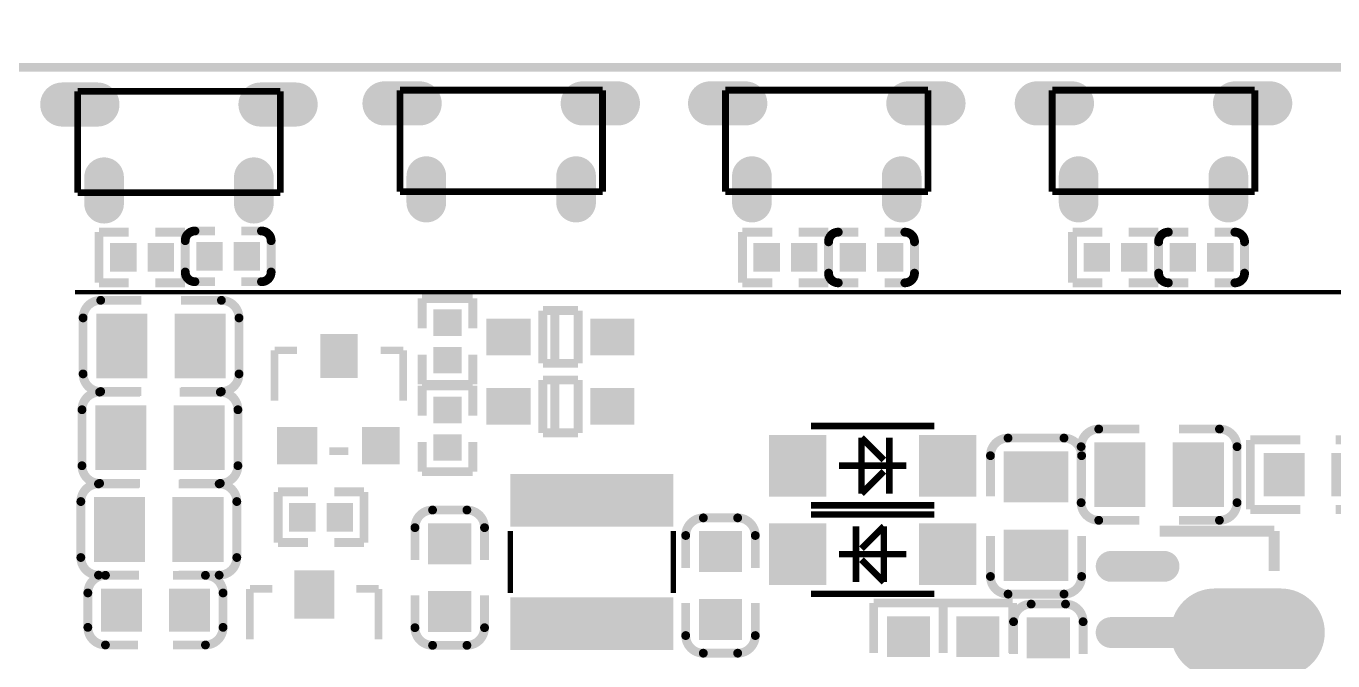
# Model space of a CAD drawing. Extents: x 1752 to 2872, y 74 to 1038.
# Drawn here: x 1942.2 to 2060.9, y 475.3 to 532.9 of the extents above; entities that cross this region are included whole.
import ezdxf

# ---------------------------------------------------------------- set-up
doc = ezdxf.new("R2010")
doc.units = 0
doc.header["$MEASUREMENT"] = 0
doc.layers.get('DEFPOINTS').update_dxf_attribs({"linetype": 'CONTINUOUS'})
for name, color, linetype in [('BOTTOMOVERLAY', 54, 'CONTINUOUS'), ('BOTTOMPASTE', 16, 'CONTINUOUS'), ('KeepOutLayer', 6, 'CONTINUOUS')]:
    doc.layers.add(name, color=color, linetype=linetype)
doc.layers.add('тонкая', color=7, linetype='CONTINUOUS', lineweight=20)
doc.styles.add('ЕСКД', font='eskd15.shx', dxfattribs={"width": 0.8})
doc.dimstyles.new('ЕСКД', dxfattribs={"dimtxt": 3.5, "dimasz": 3, "dimexe": 2, "dimexo": 0, "dimgap": 1, "dimtad": 1, "dimtoh": 1, "dimtxsty": 'ЕСКД', "dimcen": 0, "dimazin": 2, "dimtfac": 1, "dimtmove": 0, "dimatfit": 3, "dimfxl": 1, "dimarcsym": 0})

# ---------------------------------------------------------------- blocks, each defined once
blk = doc.blocks.new('*D155')
at = {"layer": 'DEFPOINTS', "color": 0, "transparency": 16777216}
for p in [(2297.25, 560.92), (1841.07, 523.94), (2297.25, 524.43)]:
    blk.add_point(p, dxfattribs=at)
at = {"layer": 'тонкая', "color": 0, "lineweight": -2, "transparency": 16777216}
for p, q in [((1841.07, 523.94), (1841.07, 562.92)), ((2297.25, 524.43), (2297.25, 562.92)), ((1844.07, 560.92), (2294.25, 560.92))]:
    blk.add_line(p, q, dxfattribs=at)
at = {"layer": 'тонкая', "color": 0, "transparency": 16777216}
for points in [[(1844.07, 561.42), (1844.07, 560.42), (1841.07, 560.92)], [(2294.25, 561.42), (2294.25, 560.42), (2297.25, 560.92)]]:
    blk.add_solid(points, dxfattribs=at)
at = {"layer": 'тонкая', "color": 0, "lineweight": 9, "transparency": 16777216, "insert": (2061.53, 564.42), "char_height": 3.5, "width": 6.1333, "attachment_point": 5, "style": 'ЕСКД'}
blk.add_mtext('{\\H1.42857x;114*}', dxfattribs=at)

msp = doc.modelspace()

# ---------------------------------------------------------------- linework, layer by layer
at = {"layer": 'BOTTOMOVERLAY'}
for points, const_width in [([(1946.878, 517.833), (1946.878, 527.033)], 0.61), ([(1946.878, 527.033), (1965.278, 527.033)], 0.61), ([(1965.278, 517.833), (1965.278, 527.033)], 0.61), ([(1976.139, 517.933), (1976.139, 527.133)], 0.61), ([(1976.139, 527.133), (1994.539, 527.133)], 0.61), ([(1994.539, 517.933), (1994.539, 527.133)], 0.61), ([(2005.704, 517.934), (2005.704, 527.134)], 0.61), ([(2005.704, 527.134), (2024.104, 527.134)], 0.61), ([(2024.104, 517.934), (2024.104, 527.134)], 0.61), ([(2035.371, 517.934), (2035.371, 527.134)], 0.61), ([(2035.371, 527.134), (2053.771, 527.134)], 0.61), ([(2053.77, 517.934), (2053.771, 527.134)], 0.61), ([(1946.878, 517.833), (1965.278, 517.833)], 0.61), ([(1976.139, 517.933), (1994.539, 517.933)], 0.61), ([(2005.704, 517.934), (2024.104, 517.934)], 0.61), ([(2035.371, 517.934), (2053.77, 517.934)], 0.61), ([(1948.825, 509.652), (1948.825, 514.252)], 0.8), ([(1951.525, 514.252), (1948.825, 514.252)], 0.8), ([(1956.625, 514.252), (1953.925, 514.252)], 0.8), ([(1956.625, 509.652), (1956.625, 514.252)], 0.8), ([(1956.648, 510.634), (1956.648, 513.474)], 0.8), ([(1959.348, 514.354), (1957.548, 514.354)], 0.8), ([(1963.548, 514.354), (1961.748, 514.354)], 0.8), ([(1964.448, 510.634), (1964.448, 513.474)], 0.8), ([(2007.245, 509.652), (2007.245, 514.252)], 0.8), ([(2009.945, 514.252), (2007.245, 514.252)], 0.8), ([(2015.044, 514.252), (2012.345, 514.252)], 0.8), ([(2015.044, 509.652), (2015.044, 514.252)], 0.8), ([(2017.768, 514.252), (2015.968, 514.252)], 0.8), ([(2021.968, 514.252), (2020.168, 514.252)], 0.8), ([(2037.216, 509.652), (2037.216, 514.252)], 0.8), ([(2039.916, 514.252), (2037.216, 514.252)], 0.8), ([(2045.016, 514.252), (2042.316, 514.252)], 0.8), ([(2045.016, 509.652), (2045.016, 514.252)], 0.8), ([(2047.739, 514.252), (2045.939, 514.252)], 0.8), ([(2051.939, 514.252), (2050.139, 514.252)], 0.8), ([(2015.068, 510.532), (2015.068, 513.372)], 0.8), ([(2022.868, 510.532), (2022.868, 513.372)], 0.8), ([(2045.039, 510.532), (2045.039, 513.372)], 0.8), ([(2052.839, 510.532), (2052.839, 513.372)], 0.8), ([(1951.525, 509.652), (1948.825, 509.652)], 0.8), ([(1956.625, 509.652), (1953.925, 509.652)], 0.8), ([(1959.348, 509.754), (1957.548, 509.754)], 0.8), ([(1963.548, 509.754), (1961.748, 509.754)], 0.8), ([(2009.945, 509.652), (2007.245, 509.652)], 0.8), ([(2015.044, 509.652), (2012.345, 509.652)], 0.8), ([(2017.768, 509.652), (2015.968, 509.652)], 0.8), ([(2021.968, 509.652), (2020.168, 509.652)], 0.8), ([(2039.916, 509.652), (2037.216, 509.652)], 0.8), ([(2045.016, 509.652), (2042.316, 509.652)], 0.8), ([(2047.739, 509.652), (2045.939, 509.652)], 0.8), ([(2051.939, 509.652), (2050.139, 509.652)], 0.8), ([(2087.75, 508.802), (1946.629, 508.802)], 0.4), ([(1952.652, 508.066), (1948.972, 508.066)], 0.8), ([(1959.932, 508.066), (1956.252, 508.066)], 0.8), ([(1982.762, 508.232), (1978.162, 508.232)], 0.8), ([(1978.162, 505.532), (1978.162, 508.232)], 0.8), ([(1982.762, 505.532), (1982.762, 508.232)], 0.8), ([(1947.372, 501.386), (1947.372, 506.466)], 0.8), ([(1961.532, 501.386), (1961.532, 506.466)], 0.8), ([(1989.123, 507.138), (1992.323, 507.138)], 0.8), ([(1989.123, 502.338), (1989.123, 507.138)], 0.8), ([(1990.203, 502.338), (1990.203, 507.138)], 0.8), ([(1992.323, 502.338), (1992.323, 507.138)], 0.8), ([(1964.755, 498.947), (1964.755, 503.519)], 0.68), ([(1966.787, 503.519), (1964.755, 503.519)], 0.68), ([(1976.439, 503.519), (1974.407, 503.519)], 0.68), ([(1976.439, 498.947), (1976.439, 503.519)], 0.68), ([(1978.162, 500.432), (1978.162, 503.132)], 0.8), ([(1982.762, 500.432), (1982.762, 503.132)], 0.8), ([(1992.323, 502.338), (1989.123, 502.338)], 0.8), ([(1982.762, 500.432), (1978.162, 500.432)], 0.8), ([(1989.123, 496.039), (1989.123, 500.839)], 0.8), ([(1989.123, 500.839), (1992.323, 500.839)], 0.8), ([(1990.203, 496.039), (1990.203, 500.839)], 0.8), ([(1992.323, 496.039), (1992.323, 500.839)], 0.8), ([(1952.551, 499.735), (1948.871, 499.735)], 0.8), ([(1952.652, 499.786), (1948.972, 499.786)], 0.8), ([(1959.831, 499.735), (1956.151, 499.735)], 0.8), ([(1959.932, 499.786), (1956.252, 499.786)], 0.8), ([(1982.762, 500.307), (1978.162, 500.307)], 0.8), ([(1978.162, 497.607), (1978.162, 500.307)], 0.8), ([(1982.762, 497.607), (1982.762, 500.307)], 0.8), ([(1947.271, 493.055), (1947.271, 498.135)], 0.8), ([(1961.431, 493.055), (1961.431, 498.135)], 0.8), ([(1992.323, 496.039), (1989.123, 496.039)], 0.8), ([(2024.669, 496.655), (2013.469, 496.655)], 0.6), ([(2043.279, 496.382), (2039.599, 496.382)], 0.8), ([(2050.559, 496.382), (2046.879, 496.382)], 0.8), ([(1978.162, 492.507), (1978.162, 495.207)], 0.8), ([(1982.762, 492.507), (1982.762, 495.207)], 0.8), ([(2020.085, 493.563), (2018.053, 495.595)], 0.6), ([(2018.053, 494.071), (2018.053, 495.595)], 0.6), ([(2020.593, 490.515), (2020.593, 495.595)], 0.6), ([(2036.443, 495.563), (2031.363, 495.563)], 0.8), ([(2037.999, 489.702), (2037.999, 494.782)], 0.8), ([(2052.159, 489.702), (2052.159, 494.782)], 0.8), ([(2053.366, 489.082), (2053.366, 495.402)], 0.8), ([(2057.906, 495.402), (2053.366, 495.402)], 0.8), ([(2065.646, 495.402), (2061.106, 495.402)], 0.8), ([(1971.46, 494.375), (1969.733, 494.375)], 0.68), ([(2018.053, 490.515), (2018.053, 494.071)], 0.6), ([(2029.763, 490.283), (2029.763, 493.963)], 0.8), ([(2038.043, 490.283), (2038.043, 493.963)], 0.8), ([(1982.762, 492.507), (1978.162, 492.507)], 0.8), ([(2022.117, 493.055), (2016.021, 493.055)], 0.6), ([(2018.053, 490.515), (2020.085, 492.547)], 0.6), ([(1952.449, 491.403), (1948.769, 491.403)], 0.8), ([(1952.551, 491.455), (1948.871, 491.455)], 0.8), ([(1959.729, 491.403), (1956.049, 491.403)], 0.8), ([(1959.831, 491.455), (1956.151, 491.455)], 0.8), ([(1947.169, 484.723), (1947.169, 489.803)], 0.8), ([(1961.329, 484.723), (1961.329, 489.803)], 0.8), ([(1965.081, 486.081), (1965.081, 490.681)], 0.8), ([(1967.781, 490.681), (1965.081, 490.681)], 0.8), ([(1972.881, 490.681), (1970.181, 490.681)], 0.8), ([(1972.881, 486.081), (1972.881, 490.681)], 0.8), ([(1982.225, 489.035), (1979.105, 489.035)], 0.8), ([(2024.669, 489.455), (2013.469, 489.455)], 0.6), ([(2024.669, 488.628), (2013.469, 488.628)], 0.6), ([(2057.906, 489.082), (2053.366, 489.082)], 0.8), ([(2065.646, 489.082), (2061.106, 489.082)], 0.8), ([(1977.505, 484.495), (1977.505, 487.435)], 0.8), ([(1983.825, 484.495), (1983.825, 487.435)], 0.8), ([(2006.812, 488.323), (2003.692, 488.323)], 0.8), ([(2017.545, 482.488), (2017.545, 487.568)], 0.6), ([(2018.053, 485.536), (2020.085, 487.568)], 0.6), ([(2020.085, 484.012), (2020.085, 487.568)], 0.6), ([(2043.279, 488.102), (2039.599, 488.102)], 0.8), ([(2050.559, 488.102), (2046.879, 488.102)], 0.8), ([(1986.167, 481.517), (1986.167, 487.117)], 0.508), ([(2000.967, 481.517), (2000.967, 487.117)], 0.508), ([(2002.092, 483.783), (2002.092, 486.723)], 0.8), ([(2008.412, 483.783), (2008.412, 486.723)], 0.8), ([(2029.763, 483.003), (2029.763, 486.683)], 0.8), ([(2038.043, 483.003), (2038.043, 486.683)], 0.8), ([(2055.528, 487.116), (2045.127, 487.116)], 1.016), ([(2055.528, 483.516), (2055.528, 487.116)], 1.016), ([(1967.781, 486.081), (1965.081, 486.081)], 0.8), ([(1972.881, 486.081), (1970.181, 486.081)], 0.8), ([(2022.117, 485.028), (2016.021, 485.028)], 0.6), ([(2020.085, 482.488), (2018.053, 484.52)], 0.6), ([(2020.085, 482.488), (2020.085, 484.012)], 0.6), ([(1952.449, 483.123), (1948.769, 483.123)], 0.8), ([(1952.344, 483.108), (1949.404, 483.108)], 0.8), ([(1958.484, 483.108), (1955.544, 483.108)], 0.8), ([(1959.729, 483.123), (1956.049, 483.123)], 0.8), ([(1947.804, 478.388), (1947.804, 481.508)], 0.8), ([(1960.084, 478.388), (1960.084, 481.508)], 0.8), ([(1964.551, 481.879), (1962.519, 481.879)], 0.68), ([(1962.519, 477.307), (1962.519, 481.879)], 0.68), ([(1974.203, 481.879), (1972.171, 481.879)], 0.68), ([(1974.203, 477.307), (1974.203, 481.879)], 0.68), ([(2036.443, 481.403), (2031.363, 481.403)], 0.8), ([(1977.505, 478.355), (1977.505, 481.295)], 0.8), ([(1983.825, 478.355), (1983.825, 481.295)], 0.8), ([(2002.092, 477.644), (2002.092, 480.583)], 0.8), ([(2008.412, 477.643), (2008.412, 480.583)], 0.8), ([(2024.669, 481.428), (2013.469, 481.428)], 0.6), ([(2019.16, 476.062), (2019.16, 480.602)], 0.8), ([(2025.48, 480.602), (2019.16, 480.602)], 0.8), ([(2031.78, 480.602), (2025.46, 480.602)], 0.8), ([(2025.46, 476.062), (2025.46, 480.602)], 0.8), ([(2025.48, 476.062), (2025.48, 480.602)], 0.8), ([(2031.78, 476.062), (2031.78, 480.602)], 0.8), ([(2036.58, 480.5), (2033.46, 480.5)], 0.8), ([(2031.86, 475.96), (2031.86, 478.9)], 0.8), ([(2038.18, 475.96), (2038.18, 478.9)], 0.8), ([(1952.344, 476.788), (1949.404, 476.788)], 0.8), ([(1958.484, 476.788), (1955.544, 476.788)], 0.8), ([(1982.225, 476.755), (1979.105, 476.755)], 0.8), ([(2006.812, 476.044), (2003.692, 476.044)], 0.8)]:
    msp.add_lwpolyline(points, dxfattribs=dict(at, const_width=const_width))
at = {"layer": 'BOTTOMOVERLAY', "const_width": 0.8}
for points in [[(1956.648, 513.474, -0.414214), (1957.528, 514.354)], [(1963.568, 514.354, -0.414214), (1964.448, 513.474)], [(2015.068, 513.372, -0.414214), (2015.948, 514.252)], [(2021.988, 514.252, -0.414214), (2022.868, 513.372)], [(2045.039, 513.372, -0.414214), (2045.919, 514.252)], [(2051.959, 514.252, -0.414214), (2052.839, 513.372)], [(1957.528, 509.754, -0.414214), (1956.648, 510.634)], [(1964.448, 510.634, -0.414214), (1963.568, 509.754)], [(2015.948, 509.652, -0.414214), (2015.068, 510.532)], [(2022.868, 510.532, -0.414214), (2021.988, 509.652)], [(2045.919, 509.652, -0.414214), (2045.039, 510.532)], [(2052.839, 510.532, -0.414214), (2051.959, 509.652)], [(1947.372, 506.466, -0.414213), (1948.972, 508.066)], [(1959.932, 508.066, -0.414214), (1961.532, 506.466)], [(1948.972, 499.786, -0.414214), (1947.372, 501.386)], [(1961.532, 501.386, -0.414213), (1959.932, 499.786)], [(1947.271, 498.135, -0.414213), (1948.871, 499.735)], [(1959.831, 499.735, -0.414214), (1961.431, 498.135)], [(2037.999, 494.782, -0.414213), (2039.599, 496.382)], [(2050.559, 496.382, -0.414214), (2052.159, 494.782)], [(2029.763, 493.963, -0.414214), (2031.363, 495.563)], [(2036.443, 495.563, -0.414213), (2038.043, 493.963)], [(1948.871, 491.455, -0.414214), (1947.271, 493.055)], [(1961.431, 493.055, -0.414213), (1959.831, 491.455)], [(1947.169, 489.803, -0.414213), (1948.769, 491.403)], [(1959.729, 491.403, -0.414214), (1961.329, 489.803)], [(2039.599, 488.102, -0.414214), (2037.999, 489.702)], [(2052.159, 489.702, -0.414213), (2050.559, 488.102)], [(1977.505, 487.435, -0.414213), (1979.105, 489.035)], [(1982.225, 489.035, -0.414213), (1983.825, 487.435)], [(2002.092, 486.723, -0.414213), (2003.692, 488.323)], [(2006.812, 488.323, -0.414213), (2008.412, 486.723)], [(1948.769, 483.123, -0.414214), (1947.169, 484.723)], [(1961.329, 484.723, -0.414213), (1959.729, 483.123)], [(1947.804, 481.508, -0.414213), (1949.404, 483.108)], [(1958.484, 483.108, -0.414213), (1960.084, 481.508)], [(2031.363, 481.403, -0.414213), (2029.763, 483.003)], [(2038.043, 483.003, -0.414214), (2036.443, 481.403)], [(2031.86, 478.9, -0.414213), (2033.46, 480.5)], [(2036.58, 480.5, -0.414213), (2038.18, 478.9)], [(1949.404, 476.788, -0.414213), (1947.804, 478.388)], [(1960.084, 478.388, -0.414213), (1958.484, 476.788)], [(1979.105, 476.755, -0.414213), (1977.505, 478.355)], [(1983.825, 478.355, -0.414213), (1982.225, 476.755)], [(2003.692, 476.044, -0.414213), (2002.092, 477.644)], [(2008.412, 477.643, -0.414213), (2006.812, 476.044)]]:
    msp.add_lwpolyline(points, format="xyb", dxfattribs=at)
at = {"layer": 'BOTTOMOVERLAY', "const_width": 0.4}
for points in [[(1956.648, 513.274, 1), (1956.648, 513.674, 1)], [(1957.528, 514.154, 1), (1957.528, 514.554, 1)], [(1963.568, 514.154, 1), (1963.568, 514.554, 1)], [(1964.448, 513.274, 1), (1964.448, 513.674, 1)], [(2015.948, 514.052, 1), (2015.948, 514.452, 1)], [(2021.988, 514.052, 1), (2021.988, 514.452, 1)], [(2045.919, 514.052, 1), (2045.919, 514.452, 1)], [(2051.959, 514.052, 1), (2051.959, 514.452, 1)], [(2015.068, 513.172, 1), (2015.068, 513.572, 1)], [(2022.868, 513.172, 1), (2022.868, 513.572, 1)], [(2045.039, 513.172, 1), (2045.039, 513.572, 1)], [(2052.839, 513.172, 1), (2052.839, 513.572, 1)], [(1956.648, 510.434, 1), (1956.648, 510.834, 1)], [(1964.448, 510.434, 1), (1964.448, 510.834, 1)], [(2015.068, 510.332, 1), (2015.068, 510.732, 1)], [(2022.868, 510.332, 1), (2022.868, 510.732, 1)], [(2045.039, 510.332, 1), (2045.039, 510.732, 1)], [(2052.839, 510.332, 1), (2052.839, 510.732, 1)], [(1957.528, 509.554, 1), (1957.528, 509.954, 1)], [(1963.568, 509.554, 1), (1963.568, 509.954, 1)], [(2015.948, 509.452, 1), (2015.948, 509.852, 1)], [(2021.988, 509.452, 1), (2021.988, 509.852, 1)], [(2045.919, 509.452, 1), (2045.919, 509.852, 1)], [(2051.959, 509.452, 1), (2051.959, 509.852, 1)], [(1948.972, 507.866, 1), (1948.972, 508.266, 1)], [(1959.932, 507.866, 1), (1959.932, 508.266, 1)], [(1947.372, 506.266, 1), (1947.372, 506.666, 1)], [(1961.532, 506.266, 1), (1961.532, 506.666, 1)], [(1947.372, 501.186, 1), (1947.372, 501.586, 1)], [(1961.532, 501.186, 1), (1961.532, 501.586, 1)], [(1948.871, 499.535, 1), (1948.871, 499.935, 1)], [(1948.972, 499.586, 1), (1948.972, 499.986, 1)], [(1959.831, 499.535, 1), (1959.831, 499.935, 1)], [(1959.932, 499.586, 1), (1959.932, 499.986, 1)], [(1947.271, 497.935, 1), (1947.271, 498.335, 1)], [(1961.431, 497.935, 1), (1961.431, 498.335, 1)], [(2039.599, 496.182, 1), (2039.599, 496.582, 1)], [(2050.559, 496.182, 1), (2050.559, 496.582, 1)], [(2031.363, 495.363, 1), (2031.363, 495.763, 1)], [(2036.443, 495.363, 1), (2036.443, 495.763, 1)], [(2037.999, 494.582, 1), (2037.999, 494.982, 1)], [(2052.159, 494.582, 1), (2052.159, 494.982, 1)], [(2029.763, 493.763, 1), (2029.763, 494.163, 1)], [(2038.043, 493.763, 1), (2038.043, 494.163, 1)], [(1947.271, 492.855, 1), (1947.271, 493.255, 1)], [(1961.431, 492.855, 1), (1961.431, 493.255, 1)], [(1948.769, 491.203, 1), (1948.769, 491.603, 1)], [(1948.871, 491.255, 1), (1948.871, 491.655, 1)], [(1959.729, 491.203, 1), (1959.729, 491.603, 1)], [(1959.831, 491.255, 1), (1959.831, 491.655, 1)], [(1947.169, 489.603, 1), (1947.169, 490.003, 1)], [(1961.329, 489.603, 1), (1961.329, 490.003, 1)], [(2037.999, 489.502, 1), (2037.999, 489.902, 1)], [(2052.159, 489.502, 1), (2052.159, 489.902, 1)], [(1979.105, 488.835, 1), (1979.105, 489.235, 1)], [(1982.225, 488.835, 1), (1982.225, 489.235, 1)], [(1977.505, 487.235, 1), (1977.505, 487.635, 1)], [(1983.825, 487.235, 1), (1983.825, 487.635, 1)], [(2003.692, 488.123, 1), (2003.692, 488.523, 1)], [(2006.812, 488.123, 1), (2006.812, 488.523, 1)], [(2039.599, 487.902, 1), (2039.599, 488.302, 1)], [(2050.559, 487.902, 1), (2050.559, 488.302, 1)], [(2002.092, 486.523, 1), (2002.092, 486.923, 1)], [(2008.412, 486.523, 1), (2008.412, 486.923, 1)], [(1947.169, 484.523, 1), (1947.169, 484.923, 1)], [(1961.329, 484.523, 1), (1961.329, 484.923, 1)], [(1948.769, 482.923, 1), (1948.769, 483.323, 1)], [(1949.404, 482.908, 1), (1949.404, 483.308, 1)], [(1958.484, 482.908, 1), (1958.484, 483.308, 1)], [(1959.729, 482.923, 1), (1959.729, 483.323, 1)], [(2029.763, 482.803, 1), (2029.763, 483.203, 1)], [(2038.043, 482.803, 1), (2038.043, 483.203, 1)], [(1947.804, 481.308, 1), (1947.804, 481.708, 1)], [(1960.084, 481.308, 1), (1960.084, 481.708, 1)], [(2031.363, 481.203, 1), (2031.363, 481.603, 1)], [(2036.443, 481.203, 1), (2036.443, 481.603, 1)], [(2033.46, 480.3, 1), (2033.46, 480.7, 1)], [(2036.58, 480.3, 1), (2036.58, 480.7, 1)], [(1947.804, 478.188, 1), (1947.804, 478.588, 1)], [(1960.084, 478.188, 1), (1960.084, 478.588, 1)], [(1977.505, 478.155, 1), (1977.505, 478.555, 1)], [(1983.825, 478.155, 1), (1983.825, 478.555, 1)], [(2031.86, 478.7, 1), (2031.86, 479.1, 1)], [(2038.18, 478.7, 1), (2038.18, 479.1, 1)], [(1949.404, 476.588, 1), (1949.404, 476.988, 1)], [(1958.484, 476.588, 1), (1958.484, 476.988, 1)], [(1979.105, 476.555, 1), (1979.105, 476.955, 1)], [(1982.225, 476.555, 1), (1982.225, 476.955, 1)], [(2002.092, 477.444, 1), (2002.092, 477.844, 1)], [(2008.412, 477.443, 1), (2008.412, 477.843, 1)], [(2003.692, 475.844, 1), (2003.692, 476.244, 1)], [(2006.812, 475.844, 1), (2006.812, 476.244, 1)]]:
    msp.add_lwpolyline(points, format="xyb", close=True, dxfattribs=at)
at = {"layer": 'BOTTOMPASTE'}
for points, const_width in [([(1948.678, 525.833), (1945.478, 525.833)], 4), ([(1966.678, 525.833), (1963.478, 525.833)], 4), ([(1977.939, 525.933), (1974.739, 525.933)], 4), ([(1995.939, 525.933), (1992.739, 525.933)], 4), ([(2007.504, 525.934), (2004.304, 525.934)], 4), ([(2025.504, 525.934), (2022.304, 525.934)], 4), ([(2037.171, 525.934), (2033.971, 525.934)], 4), ([(2055.171, 525.934), (2051.971, 525.934)], 4), ([(1949.278, 516.833), (1949.278, 519.233)], 3.6), ([(1962.878, 516.833), (1962.878, 519.233)], 3.6), ([(1978.539, 516.933), (1978.539, 519.333)], 3.6), ([(1992.139, 516.933), (1992.139, 519.333)], 3.6), ([(2008.104, 516.934), (2008.104, 519.334)], 3.6), ([(2021.704, 516.934), (2021.704, 519.334)], 3.6), ([(2037.771, 516.934), (2037.771, 519.334)], 3.6), ([(2051.371, 516.934), (2051.371, 519.334)], 3.6), ([(2045.528, 483.921), (2040.728, 483.921)], 2.8), ([(2056.125, 477.916), (2050.125, 477.916)], 8), ([(2046.324, 477.916), (2040.724, 477.916)], 2.8)]:
    msp.add_lwpolyline(points, dxfattribs=dict(at, const_width=const_width))
for points, const_width in [([(1945.478, 524.833, 1), (1945.478, 526.833, 1)], 2), ([(1948.678, 524.833, 1), (1948.678, 526.833, 1)], 2), ([(1963.478, 524.833, 1), (1963.478, 526.833, 1)], 2), ([(1966.678, 524.833, 1), (1966.678, 526.833, 1)], 2), ([(1974.739, 524.933, 1), (1974.739, 526.933, 1)], 2), ([(1977.939, 524.933, 1), (1977.939, 526.933, 1)], 2), ([(1992.739, 524.933, 1), (1992.739, 526.933, 1)], 2), ([(1995.939, 524.933, 1), (1995.939, 526.933, 1)], 2), ([(2004.304, 524.934, 1), (2004.304, 526.934, 1)], 2), ([(2007.504, 524.934, 1), (2007.504, 526.934, 1)], 2), ([(2022.304, 524.934, 1), (2022.304, 526.934, 1)], 2), ([(2025.504, 524.934, 1), (2025.504, 526.934, 1)], 2), ([(2033.971, 524.934, 1), (2033.971, 526.934, 1)], 2), ([(2037.171, 524.934, 1), (2037.171, 526.934, 1)], 2), ([(2051.971, 524.934, 1), (2051.971, 526.934, 1)], 2), ([(2055.171, 524.934, 1), (2055.171, 526.934, 1)], 2), ([(1949.278, 518.333, 1), (1949.278, 520.133, 1)], 1.8), ([(1962.878, 518.333, 1), (1962.878, 520.133, 1)], 1.8), ([(1978.539, 518.433, 1), (1978.539, 520.233, 1)], 1.8), ([(1992.139, 518.433, 1), (1992.139, 520.233, 1)], 1.8), ([(2008.104, 518.434, 1), (2008.104, 520.234, 1)], 1.8), ([(2021.704, 518.434, 1), (2021.704, 520.234, 1)], 1.8), ([(2037.771, 518.434, 1), (2037.771, 520.234, 1)], 1.8), ([(2051.371, 518.434, 1), (2051.371, 520.234, 1)], 1.8), ([(1949.278, 515.933, 1), (1949.278, 517.733, 1)], 1.8), ([(1962.878, 515.933, 1), (1962.878, 517.733, 1)], 1.8), ([(1978.539, 516.033, 1), (1978.539, 517.833, 1)], 1.8), ([(1992.139, 516.033, 1), (1992.139, 517.833, 1)], 1.8), ([(2008.104, 516.034, 1), (2008.104, 517.834, 1)], 1.8), ([(2021.704, 516.034, 1), (2021.704, 517.834, 1)], 1.8), ([(2037.771, 516.034, 1), (2037.771, 517.834, 1)], 1.8), ([(2051.371, 516.034, 1), (2051.371, 517.834, 1)], 1.8), ([(2040.728, 483.221, 1), (2040.728, 484.621, 1)], 1.4), ([(2045.528, 483.221, 1), (2045.528, 484.621, 1)], 1.4), ([(2050.125, 475.916, 1), (2050.125, 479.916, 1)], 4), ([(2056.125, 475.916, 1), (2056.125, 479.916, 1)], 4), ([(2040.724, 477.216, 1), (2040.724, 478.616, 1)], 1.4), ([(2046.324, 477.216, 1), (2046.324, 478.616, 1)], 1.4)]:
    msp.add_lwpolyline(points, format="xyb", close=True, dxfattribs=dict(at, const_width=const_width))
for points in [[(1952.225, 513.252), (1949.825, 513.252), (1952.225, 510.652), (1949.825, 510.652)], [(1955.625, 513.252), (1953.225, 513.252), (1955.625, 510.652), (1953.225, 510.652)], [(1960.048, 513.354), (1957.648, 513.354), (1960.048, 510.754), (1957.648, 510.754)], [(1963.448, 513.354), (1961.048, 513.354), (1963.448, 510.754), (1961.048, 510.754)], [(2010.645, 513.252), (2008.245, 513.252), (2010.645, 510.652), (2008.245, 510.652)], [(2014.044, 513.252), (2011.645, 513.252), (2014.044, 510.652), (2011.645, 510.652)], [(2016.068, 510.652), (2018.468, 510.652), (2016.068, 513.252), (2018.468, 513.252)], [(2019.468, 510.652), (2021.868, 510.652), (2019.468, 513.252), (2021.868, 513.252)], [(2040.616, 513.252), (2038.216, 513.252), (2040.616, 510.652), (2038.216, 510.652)], [(2044.016, 513.252), (2041.616, 513.252), (2044.016, 510.652), (2041.616, 510.652)], [(2046.039, 510.652), (2048.439, 510.652), (2046.039, 513.252), (2048.439, 513.252)], [(2049.439, 510.652), (2051.839, 510.652), (2049.439, 513.252), (2051.839, 513.252)], [(1953.212, 506.866), (1948.572, 506.866), (1953.212, 500.986), (1948.572, 500.986)], [(1960.332, 506.866), (1955.692, 506.866), (1960.332, 500.986), (1955.692, 500.986)], [(1981.762, 504.832), (1981.762, 507.232), (1979.162, 504.832), (1979.162, 507.232)], [(1984.003, 503.078), (1988.003, 503.078), (1984.003, 506.398), (1988.003, 506.398)], [(1993.443, 503.078), (1997.443, 503.078), (1993.443, 506.398), (1997.443, 506.398)], [(1972.307, 505.011), (1968.907, 505.011), (1972.307, 501.011), (1968.907, 501.011)], [(1981.762, 501.432), (1981.762, 503.832), (1979.162, 501.432), (1979.162, 503.832)], [(1984.003, 496.779), (1988.003, 496.779), (1984.003, 500.099), (1988.003, 500.099)], [(1993.443, 496.779), (1997.443, 496.779), (1993.443, 500.099), (1997.443, 500.099)], [(1953.111, 498.535), (1948.471, 498.535), (1953.111, 492.655), (1948.471, 492.655)], [(1960.231, 498.535), (1955.591, 498.535), (1960.231, 492.655), (1955.591, 492.655)], [(1979.162, 499.307), (1979.162, 496.907), (1981.762, 499.307), (1981.762, 496.907)], [(1968.635, 496.583), (1964.978, 496.583), (1968.635, 493.183), (1964.978, 493.183)], [(1976.107, 496.583), (1972.707, 496.583), (1976.107, 493.183), (1972.707, 493.183)], [(1979.162, 495.907), (1979.162, 493.507), (1981.762, 495.907), (1981.762, 493.507)], [(2009.669, 495.855), (2009.669, 490.255), (2014.869, 495.855), (2014.869, 490.255)], [(2023.269, 495.855), (2023.269, 490.255), (2028.469, 495.855), (2028.469, 490.255)], [(2043.839, 495.182), (2039.199, 495.182), (2043.839, 489.302), (2039.199, 489.302)], [(2050.959, 495.182), (2046.319, 495.182), (2050.959, 489.302), (2046.319, 489.302)], [(2036.843, 489.723), (2036.843, 494.363), (2030.963, 489.723), (2030.963, 494.363)], [(2058.286, 494.202), (2054.566, 494.202), (2058.286, 490.282), (2054.566, 490.282)], [(2064.446, 494.202), (2060.726, 494.202), (2064.446, 490.282), (2060.726, 490.282)], [(1986.168, 492.317), (1986.168, 487.517), (2000.968, 492.317), (2000.968, 487.517)], [(1948.369, 484.323), (1953.009, 484.323), (1948.369, 490.203), (1953.009, 490.203)], [(1955.489, 484.323), (1960.129, 484.323), (1955.489, 490.203), (1960.129, 490.203)], [(1968.481, 489.681), (1966.081, 489.681), (1968.481, 487.081), (1966.081, 487.081)], [(1971.881, 489.681), (1969.481, 489.681), (1971.881, 487.081), (1969.481, 487.081)], [(1982.625, 484.115), (1982.625, 487.835), (1978.705, 484.115), (1978.705, 487.835)], [(2014.869, 482.228), (2014.869, 487.828), (2009.669, 482.228), (2009.669, 487.828)], [(2028.469, 482.228), (2028.469, 487.828), (2023.269, 482.228), (2023.269, 487.828)], [(2003.292, 487.123), (2003.292, 483.403), (2007.212, 487.123), (2007.212, 483.403)], [(2036.843, 482.603), (2036.843, 487.243), (2030.963, 482.603), (2030.963, 487.243)], [(1970.2, 483.571), (1966.543, 483.571), (1970.2, 479.171), (1966.543, 479.171)], [(1949.004, 477.988), (1952.724, 477.988), (1949.004, 481.908), (1952.724, 481.908)], [(1955.164, 477.988), (1958.884, 477.988), (1955.164, 481.908), (1958.884, 481.908)], [(1982.625, 477.955), (1982.625, 481.675), (1978.705, 477.955), (1978.705, 481.675)], [(1986.168, 481.118), (1986.168, 476.318), (2000.968, 481.118), (2000.968, 476.318)], [(2003.292, 480.963), (2003.292, 477.244), (2007.212, 480.963), (2007.212, 477.244)], [(2024.28, 475.682), (2024.28, 479.402), (2020.36, 475.682), (2020.36, 479.402)], [(2026.66, 479.402), (2026.66, 475.682), (2030.58, 479.402), (2030.58, 475.682)], [(2033.06, 479.3), (2033.06, 475.58), (2036.98, 479.3), (2036.98, 475.58)]]:
    msp.add_solid(points, dxfattribs=at)
at = {"layer": 'KeepOutLayer', "const_width": 0.8}
msp.add_lwpolyline([(2094.148, 529.215), (1941.549, 529.215)], dxfattribs=at)

# ---------------------------------------------------------------- dimensions: what is measured, and where the dimension line sits
at = {"layer": 'тонкая', "lineweight": 9}
dim = msp.add_linear_dim(base=(2297.247, 560.916), p1=(1841.068, 523.941), p2=(2297.247, 524.427), text='{\\H1.42857x;114*}', dimstyle='ЕСКД', dxfattribs=at)
dim.commit()
dim.dimension.update_dxf_attribs({"geometry": '*D155', "text_midpoint": (2061.529, 560.916), "dimtype": 160})

doc.saveas('drawing.dxf')
